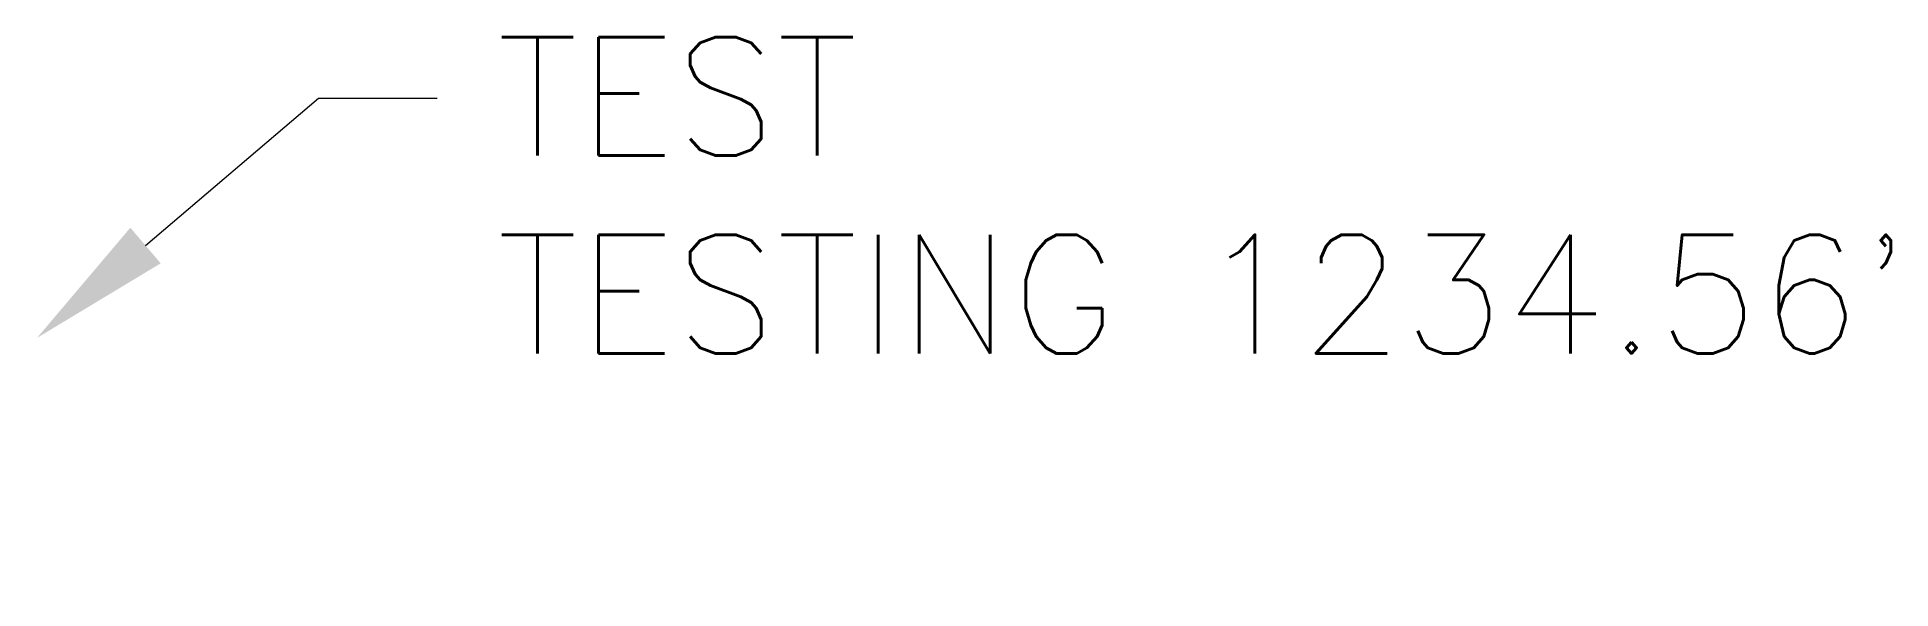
# Model space of a CAD drawing. Header units: feet. Extents: x 0 to 31.2, y -4.2 to 5.1.
import ezdxf
from ezdxf import colors
from ezdxf.entities.mleader import LeaderData, LeaderLine
from ezdxf.math import Vec2, Vec3

# ---------------------------------------------------------------- set-up
doc = ezdxf.new("R2010")
doc.units = ezdxf.units.FT
doc.header["$MEASUREMENT"] = 0
doc.layers.add('G-ANNO', color=3, linetype='Continuous', lineweight=25)
doc.styles.add('simplex', font='simplex_IV50.ttf')

msp = doc.modelspace()

# ---------------------------------------------------------------- leaders
at = {"layer": 'G-ANNO'}
ml = msp.add_multileader_mtext('Standard', dxfattribs=at)
ml.set_content("TEST\\PTESTING 1234.56'", color=256, style='simplex')
ml.set_leader_properties(lineweight=9)
ml.build(insert=Vec2(0, 0))
ml.multileader.update_dxf_attribs({"text_right_attachment_type": 3, "dogleg_length": 0.1, "arrow_head_size": 2.4, "scale": 20})
ctx = ml.context
ctx.base_point, ctx.scale, ctx.char_height, ctx.arrow_head_size, ctx.landing_gap_size = Vec3(6.742, 4.042), 20, 2, 2.4, 1
ctx.right_attachment = 3
notes = []
notes.append((ctx, [(0, (1, 1, 0), (4.742, 4.042), (1, 0), 2, [(0, [(0, 0)], 0, [])])]))
ctx.mtext.insert, ctx.mtext.flow_direction = Vec3(7.742, 5.072), 5
for ctx, leaders in notes:
    for number, flags, end, landing, length, lines in leaders:
        leader = LeaderData()
        leader.index, (leader.has_last_leader_line, leader.has_dogleg_vector, leader.attachment_direction) = number, flags
        leader.last_leader_point, leader.dogleg_vector, leader.dogleg_length = Vec3(end), Vec3(landing), length
        for number, points, colour, breaks in lines:
            line = LeaderLine()
            line.index, line.vertices, line.color, line.breaks = number, Vec3.list(points), colors.encode_raw_color(colour), breaks
            leader.lines.append(line)
        ctx.leaders.append(leader)

doc.saveas('drawing.dxf')
